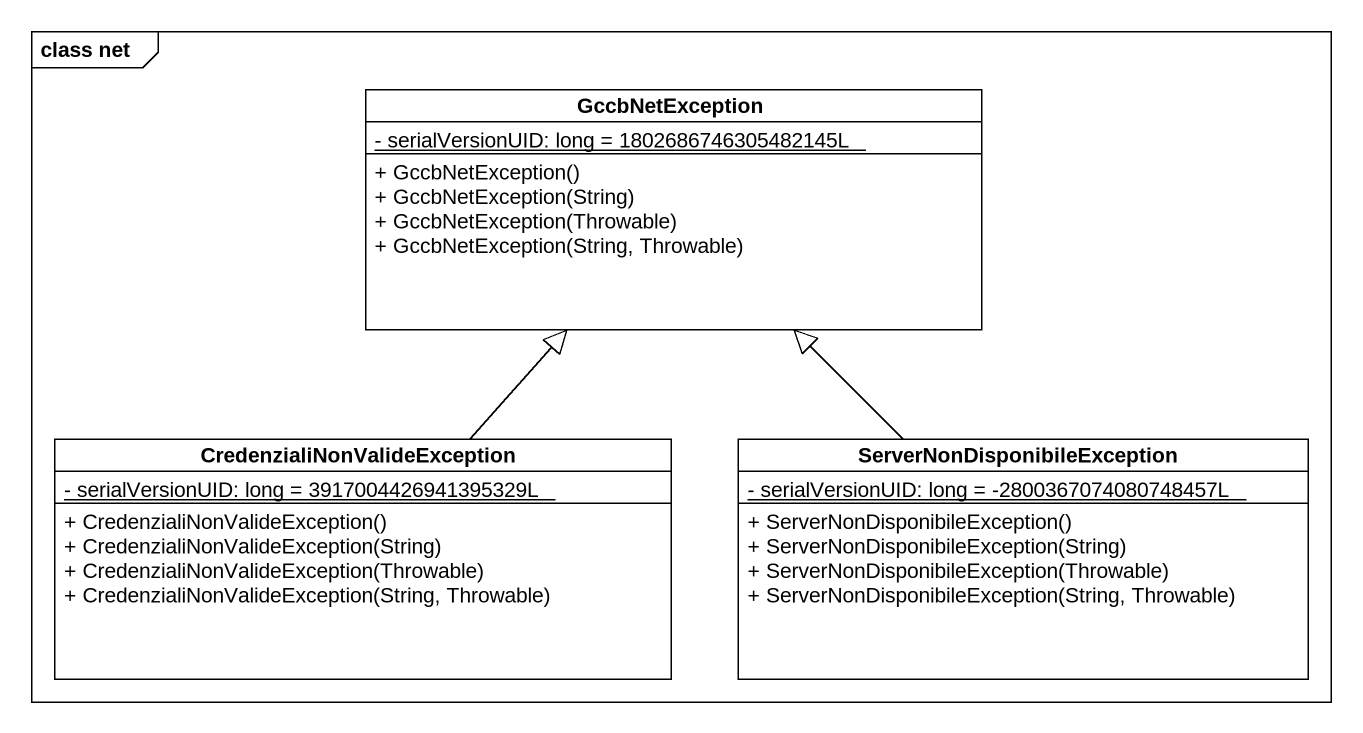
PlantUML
@startuml
mainframe class net
hide circle
hide empty members
skinparam classAttributeIconSize 0
class GccbNetException {
  {static} - serialVersionUID: long = 1802686746305482145L
  + GccbNetException()
  + GccbNetException(String)
  + GccbNetException(Throwable)
  + GccbNetException(String, Throwable)
}
class "CredenzialiNonValideException" as CredenzialiNonValideExceptio {
  {static} - serialVersionUID: long = 3917004426941395329L
  + CredenzialiNonValideException()
  + CredenzialiNonValideException(String)
  + CredenzialiNonValideException(Throwable)
  + CredenzialiNonValideException(String, Throwable)
}
class "ServerNonDisponibileException" as ServerNonDisponibileExceptio {
  {static} - serialVersionUID: long = -2800367074080748457L
  + ServerNonDisponibileException()
  + ServerNonDisponibileException(String)
  + ServerNonDisponibileException(Throwable)
  + ServerNonDisponibileException(String, Throwable)
}
CredenzialiNonValideExceptio -up-|> GccbNetException
ServerNonDisponibileExceptio -up-|> GccbNetException
@enduml
